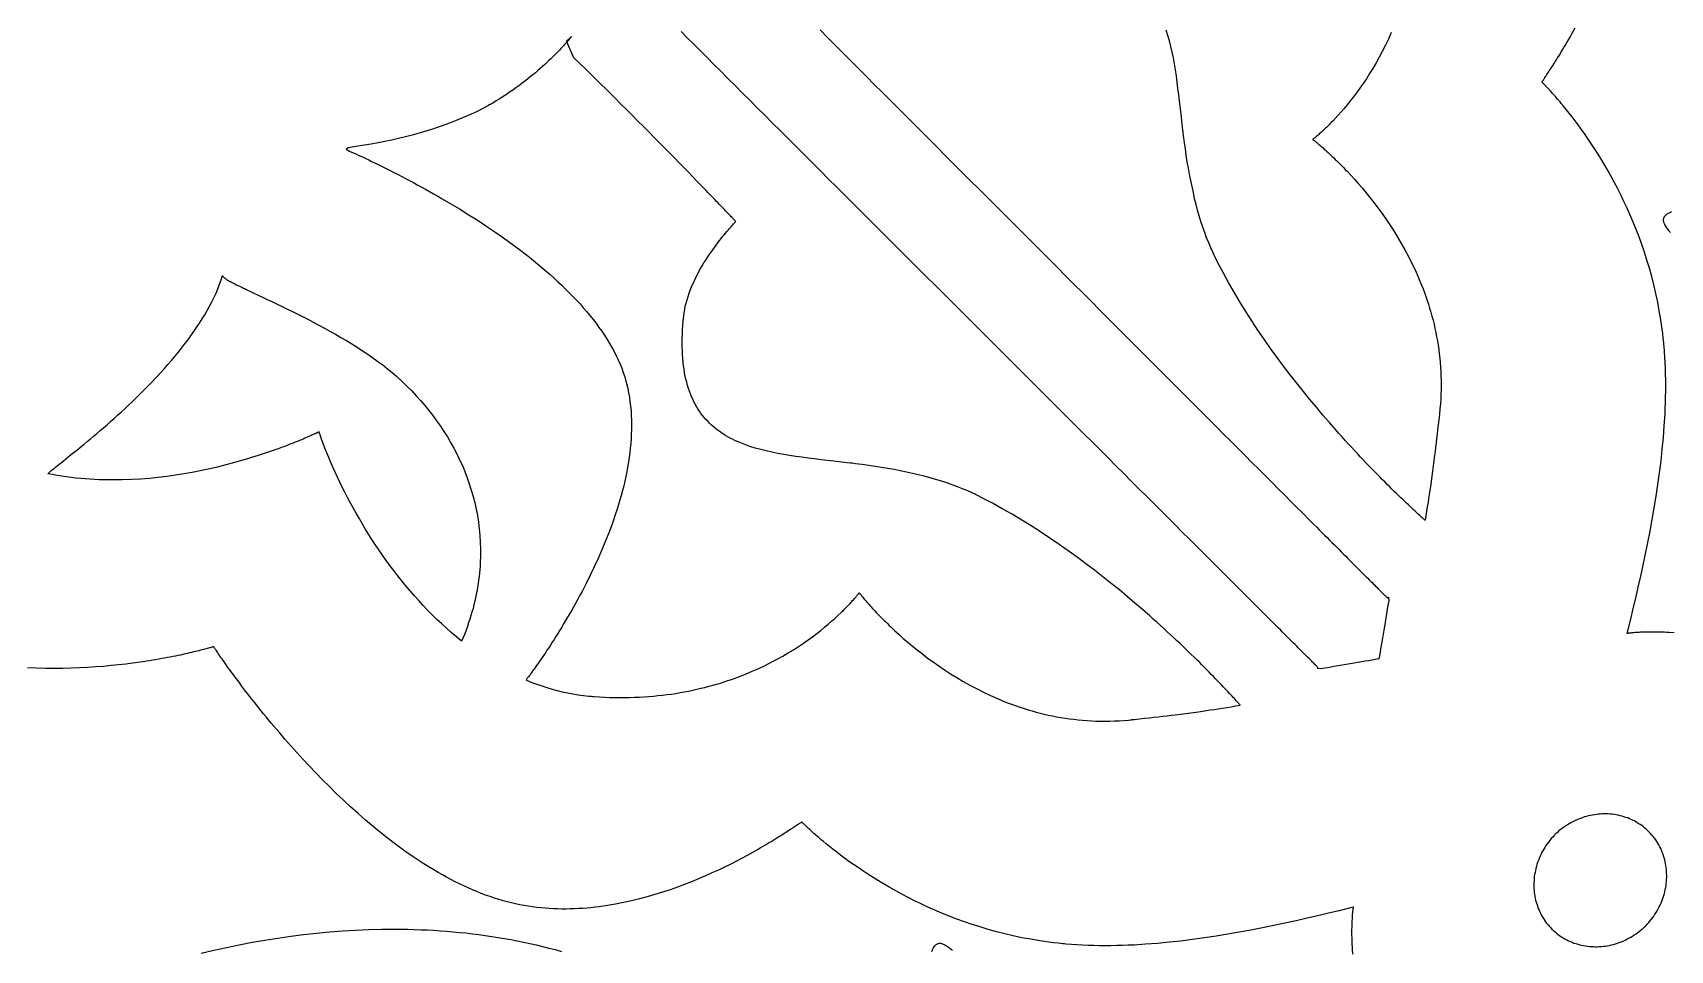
# Model space of a CAD drawing. Extents: x -555 to 555, y -555 to 555.
# Drawn here: x 199.1 to 362.2, y -362.2 to -270.8 of the extents above; entities that cross this region are included whole.
import ezdxf

# ---------------------------------------------------------------- set-up
doc = ezdxf.new("R2010")
doc.units = 0
doc.layers.add('PLAN_1', color=18, linetype='CONTINUOUS')

msp = doc.modelspace()

# ---------------------------------------------------------------- linework, layer by layer
at = {"layer": 'PLAN_1'}
for points in [[(277.53, -270.53), (278.28, -271.28), (279.03, -272.04), (279.8, -272.8), (280.57, -273.58), (281.36, -274.36), (282.15, -275.15), (282.94, -275.95), (283.75, -276.76), (284.56, -277.57), (285.38, -278.39), (286.2, -279.22), (287.03, -280.05), (287.87, -280.88), (288.71, -281.72), (290.4, -283.42), (292.1, -285.12), (293.82, -286.84), (297.26, -290.29), (300.71, -293.74), (302.42, -295.46), (304.13, -297.16), (305.82, -298.86), (306.66, -299.7), (307.49, -300.53), (308.32, -301.36), (309.15, -302.19), (309.96, -303.01), (310.78, -303.82), (311.58, -304.63), (312.38, -305.43), (313.17, -306.22), (313.95, -307), (314.73, -307.78), (315.49, -308.54), (316.25, -309.3), (316.99, -310.05), (317.73, -310.79), (318.46, -311.51), (319.17, -312.23), (319.87, -312.93), (320.56, -313.62), (321.24, -314.3), (321.91, -314.97), (322.56, -315.63), (323.2, -316.27), (323.83, -316.89), (324.44, -317.51), (325.04, -318.11), (325.62, -318.69), (326.19, -319.26), (326.74, -319.81), (327.01, -320.08), (327.27, -320.34), (327.53, -320.6), (327.79, -320.86), (328.04, -321.11), (328.29, -321.36), (328.53, -321.6), (328.77, -321.84), (329.01, -322.08), (329.24, -322.31), (329.46, -322.53), (329.68, -322.75), (329.9, -322.97), (330.11, -323.18), (330.31, -323.39), (330.52, -323.59), (330.71, -323.78), (330.9, -323.98), (331.09, -324.16), (331.27, -324.34), (331.45, -324.52), (331.62, -324.69), (331.78, -324.86), (331.94, -325.02), (332.1, -325.17), (332.25, -325.32), (332.39, -325.47), (332.53, -325.6), (332.66, -325.74), (332.79, -325.86), (332.91, -325.99), (333.02, -326.1), (333.13, -326.21), (333.24, -326.32), (333.34, -326.41), (333.43, -326.51), (333.51, -326.59), (333.6, -326.67), (333.67, -326.75), (333.74, -326.81), (333.8, -326.88), (333.85, -326.93), (333.9, -326.98), (333.95, -327.02), (333.98, -327.06), (334.01, -327.09), (334.04, -327.11), (334.05, -327.13), (334.06, -327.14), (334.16, -327.05), (334.19, -327.4), (334.11, -327.85), (334.04, -328.29), (333.97, -328.72), (333.9, -329.14), (333.83, -329.55), (333.76, -329.96), (333.69, -330.35), (333.63, -330.74), (333.56, -331.12), (333.5, -331.49), (333.44, -331.85), (333.38, -332.2), (333.32, -332.54), (333.26, -332.88), (333.2, -333.2), (332.88, -333.26), (332.54, -333.32), (332.2, -333.38), (331.85, -333.44), (331.49, -333.5), (331.12, -333.56), (330.74, -333.63), (330.35, -333.69), (329.96, -333.76), (329.55, -333.83), (329.14, -333.9), (328.72, -333.97), (328.29, -334.04), (327.85, -334.11), (327.4, -334.19), (327.05, -334.16), (327.14, -334.06), (327.13, -334.05), (327.11, -334.04), (327.09, -334.01), (327.06, -333.98), (327.02, -333.95), (326.98, -333.9), (326.93, -333.85), (326.88, -333.8), (326.81, -333.74), (326.75, -333.67), (326.67, -333.6), (326.59, -333.51), (326.51, -333.43), (326.41, -333.34), (326.32, -333.24), (326.21, -333.13), (326.1, -333.02), (325.99, -332.91), (325.86, -332.79), (325.74, -332.66), (325.6, -332.53), (325.47, -332.39), (325.32, -332.25), (325.17, -332.1), (325.02, -331.94), (324.86, -331.78), (324.69, -331.62), (324.52, -331.45), (324.34, -331.27), (324.16, -331.09), (323.98, -330.9), (323.78, -330.71), (323.59, -330.52), (323.39, -330.31), (323.18, -330.11), (322.97, -329.9), (322.75, -329.68), (322.53, -329.46), (322.31, -329.24), (322.08, -329.01), (321.84, -328.77), (321.6, -328.53), (321.36, -328.29), (321.11, -328.04), (320.86, -327.79), (320.6, -327.53), (320.34, -327.27), (320.08, -327.01), (319.81, -326.74), (319.26, -326.19), (318.69, -325.62), (318.11, -325.04), (317.51, -324.44), (316.89, -323.83), (316.27, -323.2), (315.63, -322.56), (314.97, -321.91), (314.3, -321.24), (313.62, -320.56), (312.93, -319.87), (312.23, -319.17), (311.51, -318.46), (310.79, -317.73), (310.05, -316.99), (309.3, -316.25), (308.54, -315.49), (307.78, -314.73), (307, -313.95), (306.22, -313.17), (305.43, -312.38), (304.63, -311.58), (303.82, -310.78), (303.01, -309.96), (302.19, -309.15), (301.36, -308.32), (300.53, -307.49), (299.7, -306.66), (298.86, -305.82), (297.16, -304.13), (295.46, -302.42), (293.74, -300.71), (290.29, -297.26), (286.84, -293.82), (285.12, -292.1), (283.42, -290.4), (281.72, -288.71), (280.88, -287.87), (280.05, -287.03), (279.22, -286.2), (278.39, -285.38), (277.57, -284.56), (276.76, -283.75), (275.95, -282.94), (275.15, -282.15), (274.36, -281.36), (273.58, -280.57), (272.8, -279.8), (272.04, -279.03), (271.28, -278.28), (270.53, -277.53), (269.79, -276.8), (269.07, -276.07), (268.35, -275.36), (267.65, -274.65), (266.96, -273.96), (266.28, -273.28), (265.61, -272.61), (264.95, -271.96), (264.31, -271.32), (263.69, -270.69)], [(334.43, -270.78), (334.15, -271.43), (333.85, -272.05), (333.54, -272.66), (333.23, -273.25), (332.92, -273.81), (332.6, -274.36), (332.28, -274.88), (331.96, -275.39), (331.63, -275.87), (331.31, -276.34), (330.99, -276.78), (330.67, -277.2), (330.36, -277.6), (330.05, -277.99), (329.75, -278.35), (329.45, -278.69), (329.16, -279.01), (328.89, -279.31), (328.62, -279.6), (328.49, -279.73), (328.36, -279.86), (328.24, -279.98), (328.12, -280.1), (328.01, -280.21), (327.89, -280.32), (327.79, -280.42), (327.68, -280.52), (327.58, -280.61), (327.48, -280.7), (327.39, -280.78), (327.3, -280.86), (327.22, -280.93), (327.14, -281), (327.07, -281.07), (327, -281.12), (326.94, -281.18), (326.88, -281.22), (326.82, -281.27), (326.78, -281.31), (326.74, -281.34), (326.7, -281.37), (326.67, -281.39), (326.65, -281.41), (326.63, -281.42), (326.62, -281.43), (326.61, -281.43), (326.61, -281.44), (326.63, -281.44), (326.64, -281.46), (326.67, -281.48), (326.7, -281.51), (326.75, -281.54), (326.79, -281.58), (326.85, -281.62), (326.91, -281.67), (326.98, -281.73), (327.06, -281.79), (327.14, -281.86), (327.23, -281.93), (327.32, -282.01), (327.42, -282.1), (327.53, -282.19), (327.64, -282.29), (327.76, -282.39), (327.88, -282.5), (328, -282.62), (328.14, -282.74), (328.27, -282.86), (328.41, -282.99), (328.56, -283.13), (328.71, -283.27), (328.86, -283.42), (329.02, -283.57), (329.18, -283.73), (329.35, -283.9), (329.51, -284.07), (329.68, -284.24), (329.86, -284.42), (330.04, -284.61), (330.4, -284.99), (330.77, -285.4), (331.15, -285.82), (331.53, -286.27), (331.92, -286.74), (332.31, -287.22), (332.71, -287.73), (333.11, -288.25), (333.5, -288.8), (333.9, -289.36), (334.29, -289.94), (334.68, -290.54), (335.06, -291.16), (335.44, -291.79), (335.8, -292.44), (336.16, -293.11), (336.5, -293.8), (336.84, -294.5), (337.15, -295.22), (337.46, -295.95), (337.6, -296.32), (337.74, -296.7), (337.88, -297.08), (338.01, -297.47), (338.14, -297.86), (338.26, -298.25), (338.38, -298.65), (338.49, -299.05), (338.6, -299.45), (338.7, -299.86), (338.79, -300.27), (338.88, -300.68), (338.96, -301.1), (339.04, -301.52), (339.11, -301.95), (339.17, -302.38), (339.22, -302.81), (339.27, -303.25), (339.31, -303.68), (339.35, -304.13), (339.37, -304.57), (339.39, -305.02), (339.4, -305.47), (339.4, -305.93), (339.4, -306.39), (339.38, -306.85), (339.36, -307.32), (339.33, -307.79), (339.29, -308.26), (339.26, -308.49), (339.26, -308.52), (339.26, -308.54), (339.26, -308.54), (339.26, -308.56), (339.25, -308.59), (339.23, -308.86), (339.17, -309.37), (339.12, -309.86), (339.06, -310.34), (339.01, -310.8), (338.96, -311.25), (338.91, -311.68), (338.86, -312.1), (338.81, -312.52), (338.76, -312.92), (338.66, -313.71), (338.56, -314.48), (338.46, -315.25), (338.34, -316.02), (338.29, -316.41), (338.23, -316.81), (338.16, -317.22), (338.1, -317.63), (338.03, -318.05), (337.96, -318.49), (337.89, -318.93), (337.82, -319.39), (337.81, -319.39), (337.79, -319.37), (337.76, -319.35), (337.73, -319.31), (337.68, -319.27), (337.62, -319.21), (337.55, -319.15), (337.46, -319.08), (337.37, -319), (337.27, -318.91), (337.16, -318.81), (337.04, -318.7), (336.92, -318.58), (336.78, -318.45), (336.63, -318.32), (336.48, -318.18), (336.32, -318.02), (336.15, -317.86), (335.97, -317.69), (335.78, -317.52), (335.59, -317.33), (335.39, -317.14), (335.18, -316.94), (334.96, -316.73), (334.74, -316.51), (334.51, -316.29), (334.28, -316.06), (334.04, -315.82), (333.79, -315.57), (333.54, -315.32), (333.29, -315.06), (333.02, -314.79), (332.76, -314.52), (332.48, -314.24), (332.21, -313.95), (331.92, -313.66), (331.64, -313.36), (331.35, -313.05), (331.06, -312.74), (330.76, -312.42), (330.46, -312.09), (330.15, -311.76), (329.85, -311.42), (329.54, -311.08), (329.23, -310.73), (328.91, -310.37), (328.28, -309.65), (327.63, -308.9), (326.98, -308.13), (326.33, -307.35), (325.68, -306.54), (325.02, -305.72), (324.37, -304.88), (323.71, -304.02), (323.07, -303.15), (322.42, -302.26), (321.79, -301.35), (321.16, -300.44), (320.55, -299.51), (319.95, -298.57), (319.36, -297.62), (318.78, -296.66), (318.23, -295.69), (317.69, -294.71), (317.17, -293.72), (316.92, -293.22), (316.86, -293.1), (316.84, -293.07), (316.84, -293.06), (316.84, -293.05), (316.83, -293.04), (316.8, -292.98), (316.68, -292.74), (316.46, -292.24), (316.25, -291.74), (316.04, -291.23), (315.85, -290.7), (315.66, -290.17), (315.48, -289.62), (315.31, -289.06), (315.15, -288.5), (315, -287.92), (314.85, -287.34), (314.72, -286.74), (314.59, -286.14), (314.46, -285.53), (314.34, -284.91), (314.23, -284.29), (314.12, -283.66), (314.02, -283.02), (313.93, -282.38), (313.84, -281.73), (313.75, -281.07), (313.71, -280.74), (313.7, -280.66), (313.7, -280.64), (313.7, -280.63), (313.69, -280.6), (313.68, -280.52), (313.65, -280.2), (313.5, -278.9), (313.35, -277.61), (313.27, -276.98), (313.19, -276.35), (313.11, -275.73), (313.03, -275.11), (312.93, -274.5), (312.84, -273.91), (312.73, -273.32), (312.61, -272.74), (312.48, -272.17), (312.34, -271.62), (312.19, -271.08), (312.02, -270.55)], [(334.43, -270.78), (334.15, -271.43), (333.85, -272.05), (333.54, -272.66), (333.23, -273.25), (332.92, -273.81), (332.6, -274.36), (332.28, -274.88), (331.96, -275.39), (331.63, -275.87), (331.31, -276.34), (330.99, -276.78), (330.67, -277.2), (330.36, -277.6), (330.05, -277.99), (329.75, -278.35), (329.45, -278.69), (329.16, -279.01), (328.89, -279.31), (328.62, -279.6), (328.49, -279.73), (328.36, -279.86), (328.24, -279.98), (328.12, -280.1), (328.01, -280.21), (327.89, -280.32), (327.79, -280.42), (327.68, -280.52), (327.58, -280.61), (327.48, -280.7), (327.39, -280.78), (327.3, -280.86), (327.22, -280.93), (327.14, -281), (327.07, -281.07), (327, -281.12), (326.94, -281.18), (326.88, -281.22), (326.82, -281.27), (326.78, -281.31), (326.74, -281.34), (326.7, -281.37), (326.67, -281.39), (326.65, -281.41), (326.63, -281.42), (326.62, -281.43), (326.61, -281.43), (326.61, -281.44), (326.63, -281.44), (326.64, -281.46), (326.67, -281.48), (326.7, -281.51), (326.75, -281.54), (326.79, -281.58), (326.85, -281.62), (326.91, -281.67), (326.98, -281.73), (327.06, -281.79), (327.14, -281.86), (327.23, -281.93), (327.32, -282.01), (327.42, -282.1), (327.53, -282.19), (327.64, -282.29), (327.76, -282.39), (327.88, -282.5), (328, -282.62), (328.14, -282.74), (328.27, -282.86), (328.41, -282.99), (328.56, -283.13), (328.71, -283.27), (328.86, -283.42), (329.02, -283.57), (329.18, -283.73), (329.35, -283.9), (329.51, -284.07), (329.68, -284.24), (329.86, -284.42), (330.04, -284.61), (330.4, -284.99), (330.77, -285.4), (331.15, -285.82), (331.53, -286.27), (331.92, -286.74), (332.31, -287.22), (332.71, -287.73), (333.11, -288.25), (333.5, -288.8), (333.9, -289.36), (334.29, -289.94), (334.68, -290.54), (335.06, -291.16), (335.44, -291.79), (335.8, -292.44), (336.16, -293.11), (336.5, -293.8), (336.84, -294.5), (337.15, -295.22), (337.46, -295.95), (337.6, -296.32), (337.74, -296.7), (337.88, -297.08), (338.01, -297.47), (338.14, -297.86), (338.26, -298.25), (338.38, -298.65), (338.49, -299.05), (338.6, -299.45), (338.7, -299.86), (338.79, -300.27), (338.88, -300.68), (338.96, -301.1), (339.04, -301.52), (339.11, -301.95), (339.17, -302.38), (339.22, -302.81), (339.27, -303.25), (339.31, -303.68), (339.35, -304.13), (339.37, -304.57), (339.39, -305.02), (339.4, -305.47), (339.4, -305.93), (339.4, -306.39), (339.38, -306.85), (339.36, -307.32), (339.33, -307.79), (339.29, -308.26), (339.26, -308.49), (339.26, -308.52), (339.26, -308.54), (339.26, -308.54), (339.26, -308.56), (339.25, -308.59), (339.23, -308.86), (339.17, -309.37), (339.12, -309.86), (339.06, -310.34), (339.01, -310.8), (338.96, -311.25), (338.91, -311.68), (338.86, -312.1), (338.81, -312.52), (338.76, -312.92), (338.66, -313.71), (338.56, -314.48), (338.46, -315.25), (338.34, -316.02), (338.29, -316.41), (338.23, -316.81), (338.16, -317.22), (338.1, -317.63), (338.03, -318.05), (337.96, -318.49), (337.89, -318.93), (337.82, -319.39), (337.81, -319.39), (337.79, -319.37), (337.76, -319.35), (337.73, -319.31), (337.68, -319.27), (337.62, -319.21), (337.55, -319.15), (337.46, -319.08), (337.37, -319), (337.27, -318.91), (337.16, -318.81), (337.04, -318.7), (336.92, -318.58), (336.78, -318.45), (336.63, -318.32), (336.48, -318.18), (336.32, -318.02), (336.15, -317.86), (335.97, -317.69), (335.78, -317.52), (335.59, -317.33), (335.39, -317.14), (335.18, -316.94), (334.96, -316.73), (334.74, -316.51), (334.51, -316.29), (334.28, -316.06), (334.04, -315.82), (333.79, -315.57), (333.54, -315.32), (333.29, -315.06), (333.02, -314.79), (332.76, -314.52), (332.48, -314.24), (332.21, -313.95), (331.92, -313.66), (331.64, -313.36), (331.35, -313.05), (331.06, -312.74), (330.76, -312.42), (330.46, -312.09), (330.15, -311.76), (329.85, -311.42), (329.54, -311.08), (329.23, -310.73), (328.91, -310.37), (328.28, -309.65), (327.63, -308.9), (326.98, -308.13), (326.33, -307.35), (325.68, -306.54), (325.02, -305.72), (324.37, -304.88), (323.71, -304.02), (323.07, -303.15), (322.42, -302.26), (321.79, -301.35), (321.16, -300.44), (320.55, -299.51), (319.95, -298.57), (319.36, -297.62), (318.78, -296.66), (318.23, -295.69), (317.69, -294.71), (317.17, -293.72), (316.92, -293.22), (316.86, -293.1), (316.84, -293.07), (316.84, -293.06), (316.84, -293.05), (316.83, -293.04), (316.8, -292.98), (316.68, -292.74), (316.46, -292.24), (316.25, -291.74), (316.04, -291.23), (315.85, -290.7), (315.66, -290.17), (315.48, -289.62), (315.31, -289.06), (315.15, -288.5), (315, -287.92), (314.85, -287.34), (314.72, -286.74), (314.59, -286.14), (314.46, -285.53), (314.34, -284.91), (314.23, -284.29), (314.12, -283.66), (314.02, -283.02), (313.93, -282.38), (313.84, -281.73), (313.75, -281.07), (313.71, -280.74), (313.7, -280.66), (313.7, -280.64), (313.7, -280.63), (313.69, -280.6), (313.68, -280.52), (313.65, -280.2), (313.5, -278.9), (313.35, -277.61), (313.27, -276.98), (313.19, -276.35), (313.11, -275.73), (313.03, -275.11), (312.93, -274.5), (312.84, -273.91), (312.73, -273.32), (312.61, -272.74), (312.48, -272.17), (312.34, -271.62), (312.19, -271.08), (312.02, -270.55)], [(362.63, -330.61), (362.13, -330.57), (361.89, -330.56), (361.65, -330.55), (361.42, -330.54), (361.19, -330.53), (360.97, -330.53), (360.76, -330.52), (360.55, -330.52), (360.35, -330.52), (360.15, -330.52), (359.96, -330.53), (359.78, -330.53), (359.61, -330.54), (359.44, -330.54), (359.28, -330.55), (359.13, -330.56), (358.99, -330.57), (358.86, -330.58), (358.73, -330.58), (358.61, -330.59), (358.5, -330.6), (358.4, -330.61), (358.31, -330.62), (358.23, -330.63), (358.16, -330.64), (358.1, -330.64), (358.05, -330.65), (358.01, -330.66), (357.98, -330.66), (357.95, -330.66), (357.94, -330.66), (357.94, -330.66), (357.94, -330.66), (357.94, -330.66), (357.95, -330.65), (357.95, -330.64), (357.98, -330.51), (358.04, -330.26), (358.29, -329.24), (358.54, -328.19), (358.79, -327.13), (359.04, -326.05), (359.29, -324.96), (359.53, -323.85), (359.77, -322.73), (360, -321.6), (360.22, -320.46), (360.43, -319.3), (360.63, -318.15), (360.82, -316.98), (361, -315.82), (361.16, -314.65), (361.31, -313.48), (361.44, -312.31), (361.55, -311.14), (361.64, -309.97), (361.71, -308.81), (361.73, -308.24), (361.75, -307.66), (361.77, -307.09), (361.78, -306.51), (361.78, -305.94), (361.78, -305.38), (361.77, -304.81), (361.75, -304.25), (361.73, -303.69), (361.7, -303.13), (361.66, -302.58), (361.61, -302.03), (361.6, -301.9), (361.59, -301.83), (361.59, -301.81), (361.59, -301.78), (361.58, -301.72), (361.54, -301.25), (361.48, -300.79), (361.42, -300.33), (361.36, -299.88), (361.29, -299.42), (361.14, -298.53), (360.98, -297.65), (360.79, -296.78), (360.59, -295.93), (360.38, -295.1), (360.15, -294.28), (359.91, -293.47), (359.66, -292.68), (359.4, -291.91), (359.12, -291.15), (358.84, -290.41), (358.54, -289.68), (358.24, -288.97), (357.93, -288.28), (357.62, -287.61), (357.3, -286.95), (356.98, -286.3), (356.65, -285.68), (356.32, -285.07), (355.99, -284.48), (355.65, -283.91), (355.32, -283.35), (354.99, -282.82), (354.66, -282.3), (354.33, -281.8), (354, -281.32), (353.68, -280.85), (353.37, -280.41), (353.06, -279.98), (352.75, -279.58), (352.46, -279.19), (352.17, -278.82), (351.9, -278.48), (351.63, -278.15), (351.37, -277.84), (351.25, -277.69), (351.13, -277.55), (351.01, -277.42), (350.9, -277.29), (350.79, -277.16), (350.68, -277.04), (350.58, -276.92), (350.48, -276.81), (350.39, -276.71), (350.3, -276.61), (350.21, -276.51), (350.13, -276.42), (350.05, -276.34), (349.97, -276.26), (349.9, -276.19), (349.84, -276.12), (349.78, -276.06), (349.72, -276), (349.67, -275.95), (349.63, -275.9), (349.59, -275.86), (349.55, -275.82), (349.52, -275.8), (349.5, -275.77), (349.48, -275.75), (349.47, -275.74), (349.46, -275.73), (349.46, -275.72), (349.47, -275.71), (349.48, -275.68), (349.5, -275.65), (349.52, -275.61), (349.56, -275.56), (349.59, -275.5), (349.64, -275.43), (349.69, -275.36), (349.74, -275.28), (349.8, -275.18), (349.87, -275.09), (349.94, -274.98), (350.01, -274.86), (350.1, -274.74), (350.18, -274.61), (350.27, -274.48), (350.36, -274.33), (350.46, -274.18), (350.56, -274.02), (350.67, -273.86), (350.78, -273.68), (350.89, -273.51), (351.01, -273.32), (351.13, -273.13), (351.25, -272.93), (351.38, -272.72), (351.5, -272.51), (351.63, -272.29), (351.77, -272.07), (351.9, -271.84), (352.04, -271.6), (352.18, -271.36), (352.32, -271.11), (352.46, -270.86), (352.75, -270.33)], [(362.36, -288.66), (362.18, -288.74), (362.03, -288.81), (361.89, -288.89), (361.78, -288.98), (361.68, -289.07), (361.64, -289.12), (361.61, -289.18), (361.59, -289.23), (361.56, -289.29), (361.55, -289.34), (361.54, -289.4), (361.54, -289.47), (361.54, -289.53), (361.55, -289.6), (361.56, -289.67), (361.59, -289.74), (361.61, -289.81), (361.65, -289.89), (361.69, -289.97), (361.74, -290.06), (361.79, -290.14), (361.85, -290.23), (361.92, -290.32), (361.99, -290.42), (362.07, -290.51), (362.16, -290.62), (362.26, -290.72)], [(330.61, -362.63), (330.57, -362.13), (330.56, -361.89), (330.55, -361.65), (330.54, -361.42), (330.53, -361.19), (330.53, -360.97), (330.52, -360.76), (330.52, -360.55), (330.52, -360.35), (330.52, -360.15), (330.53, -359.96), (330.53, -359.78), (330.54, -359.61), (330.54, -359.44), (330.55, -359.28), (330.56, -359.13), (330.57, -358.99), (330.58, -358.86), (330.58, -358.73), (330.59, -358.61), (330.6, -358.5), (330.61, -358.4), (330.62, -358.31), (330.63, -358.23), (330.64, -358.16), (330.64, -358.1), (330.65, -358.05), (330.66, -358.01), (330.66, -357.98), (330.66, -357.95), (330.66, -357.94), (330.66, -357.94), (330.66, -357.94), (330.66, -357.94), (330.65, -357.95), (330.64, -357.95), (330.51, -357.98), (330.26, -358.04), (329.24, -358.29), (328.19, -358.54), (327.13, -358.79), (326.05, -359.04), (324.96, -359.29), (323.85, -359.53), (322.73, -359.77), (321.6, -360), (320.46, -360.22), (319.3, -360.43), (318.15, -360.63), (316.98, -360.82), (315.82, -361), (314.65, -361.16), (313.48, -361.31), (312.31, -361.44), (311.14, -361.55), (309.97, -361.64), (308.81, -361.71), (308.24, -361.73), (307.66, -361.75), (307.09, -361.77), (306.51, -361.78), (305.94, -361.78), (305.38, -361.78), (304.81, -361.77), (304.25, -361.75), (303.69, -361.73), (303.13, -361.7), (302.58, -361.66), (302.03, -361.61), (301.9, -361.6), (301.83, -361.59), (301.81, -361.59), (301.78, -361.59), (301.72, -361.58), (301.25, -361.54), (300.79, -361.48), (300.33, -361.42), (299.88, -361.36), (299.42, -361.29), (298.53, -361.14), (297.65, -360.98), (296.78, -360.79), (295.93, -360.59), (295.1, -360.38), (294.28, -360.15), (293.47, -359.91), (292.68, -359.66), (291.91, -359.4), (291.15, -359.12), (290.41, -358.84), (289.68, -358.54), (288.97, -358.24), (288.28, -357.93), (287.61, -357.62), (286.95, -357.3), (286.3, -356.98), (285.68, -356.65), (285.07, -356.32), (284.48, -355.99), (283.91, -355.65), (283.35, -355.32), (282.82, -354.99), (282.3, -354.66), (281.8, -354.33), (281.32, -354), (280.85, -353.68), (280.41, -353.37), (279.98, -353.06), (279.58, -352.75), (279.19, -352.46), (278.82, -352.17), (278.48, -351.9), (278.15, -351.63), (277.84, -351.37), (277.69, -351.25), (277.55, -351.13), (277.42, -351.01), (277.29, -350.9), (277.16, -350.79), (277.04, -350.68), (276.92, -350.58), (276.81, -350.48), (276.71, -350.39), (276.61, -350.3), (276.51, -350.21), (276.42, -350.13), (276.34, -350.05), (276.26, -349.97), (276.19, -349.9), (276.12, -349.84), (276.06, -349.78), (276, -349.72), (275.95, -349.67), (275.9, -349.63), (275.86, -349.59), (275.82, -349.55), (275.8, -349.52), (275.77, -349.5), (275.75, -349.48), (275.74, -349.47), (275.73, -349.46), (275.72, -349.46), (275.71, -349.47), (275.68, -349.48), (275.65, -349.5), (275.61, -349.52), (275.56, -349.56), (275.5, -349.59), (275.43, -349.64), (275.36, -349.69), (275.28, -349.74), (275.18, -349.8), (275.09, -349.87), (274.98, -349.94), (274.86, -350.01), (274.74, -350.1), (274.61, -350.18), (274.48, -350.27), (274.33, -350.36), (274.18, -350.46), (274.02, -350.56), (273.86, -350.67), (273.68, -350.78), (273.51, -350.89), (273.32, -351.01), (273.13, -351.13), (272.93, -351.25), (272.72, -351.38), (272.51, -351.5), (272.29, -351.63), (272.07, -351.77), (271.84, -351.9), (271.6, -352.04), (271.36, -352.18), (271.11, -352.32), (270.86, -352.46), (270.33, -352.75), (269.79, -353.04), (269.22, -353.34), (268.64, -353.64), (268.03, -353.94), (267.41, -354.24), (266.76, -354.53), (266.11, -354.83), (265.43, -355.12), (264.74, -355.4), (264.04, -355.68), (263.32, -355.95), (262.59, -356.2), (261.84, -356.45), (261.09, -356.69), (260.32, -356.91), (259.54, -357.12), (258.76, -357.31), (257.96, -357.48), (257.16, -357.64), (256.35, -357.78), (255.54, -357.89), (255.13, -357.94), (254.71, -357.99), (254.3, -358.02), (253.89, -358.06), (253.48, -358.08), (253.06, -358.1), (252.64, -358.11), (252.23, -358.12), (251.81, -358.12), (251.39, -358.11), (250.97, -358.1), (250.56, -358.07), (250.14, -358.05), (249.72, -358.01), (249.3, -357.96), (248.88, -357.91), (248.46, -357.85), (248.05, -357.78), (247.63, -357.7), (247.21, -357.62), (246.79, -357.52), (246.38, -357.42), (245.96, -357.3), (245.75, -357.24), (245.54, -357.18), (245.1, -357.04), (244.66, -356.89), (244.22, -356.73), (243.78, -356.57), (243.35, -356.39), (242.91, -356.21), (242.48, -356.02), (242.04, -355.82), (241.61, -355.61), (241.18, -355.4), (240.76, -355.18), (240.33, -354.95), (239.91, -354.72), (239.48, -354.48), (239.06, -354.23), (238.65, -353.98), (238.23, -353.72), (237.81, -353.45), (236.99, -352.91), (236.18, -352.34), (235.37, -351.75), (234.58, -351.15), (233.79, -350.53), (233.02, -349.9), (232.26, -349.26), (231.51, -348.61), (230.77, -347.94), (230.05, -347.27), (229.34, -346.6), (228.65, -345.92), (227.97, -345.24), (227.3, -344.55), (226.65, -343.87), (226.02, -343.2), (225.41, -342.52), (224.81, -341.85), (224.23, -341.19), (223.67, -340.54), (223.13, -339.91), (222.86, -339.59), (222.6, -339.28), (222.35, -338.97), (222.1, -338.67), (221.86, -338.37), (221.62, -338.07), (221.39, -337.78), (221.16, -337.49), (220.94, -337.21), (220.72, -336.93), (220.51, -336.66), (220.31, -336.4), (220.11, -336.14), (219.91, -335.88), (219.73, -335.63), (219.55, -335.39), (219.37, -335.15), (219.2, -334.93), (219.04, -334.7), (218.88, -334.49), (218.73, -334.28), (218.58, -334.08), (218.45, -333.89), (218.31, -333.7), (218.19, -333.53), (218.07, -333.36), (217.96, -333.2), (217.85, -333.05), (217.75, -332.91), (217.66, -332.78), (217.58, -332.65), (217.5, -332.54), (217.43, -332.44), (217.37, -332.34), (217.31, -332.26), (217.26, -332.19), (217.22, -332.12), (217.19, -332.07), (217.16, -332.03), (217.14, -332), (217.13, -331.99), (217.13, -331.98), (217.12, -331.98), (217.1, -331.99), (217.08, -331.99), (217.04, -332.01), (216.99, -332.02), (216.93, -332.04), (216.87, -332.06), (216.79, -332.08), (216.7, -332.1), (216.6, -332.13), (216.49, -332.16), (216.38, -332.19), (216.25, -332.23), (216.12, -332.26), (215.97, -332.3), (215.82, -332.34), (215.65, -332.38), (215.48, -332.42), (215.3, -332.47), (215.12, -332.51), (214.92, -332.56), (214.71, -332.61), (214.5, -332.66), (214.28, -332.71), (214.05, -332.76), (213.81, -332.81), (213.57, -332.86), (213.32, -332.91), (213.06, -332.96), (212.79, -333.01), (212.52, -333.07), (212.24, -333.12), (211.95, -333.17), (211.66, -333.22), (211.36, -333.28), (211.05, -333.33), (210.74, -333.38), (210.42, -333.43), (210.09, -333.48), (209.76, -333.53), (209.08, -333.62), (208.38, -333.71), (207.66, -333.8), (206.91, -333.87), (206.15, -333.94), (205.37, -334), (204.57, -334.06), (203.76, -334.1), (202.93, -334.13), (202.09, -334.15), (201.23, -334.16), (200.36, -334.15), (199.48, -334.13), (198.59, -334.09)], [(215.88, -362.51), (217.14, -362.22), (218.4, -361.94), (219.67, -361.68), (220.95, -361.44), (222.23, -361.21), (223.51, -361.01), (224.8, -360.83), (226.09, -360.66), (227.38, -360.52), (228.67, -360.4), (229.97, -360.3), (231.26, -360.22), (232.56, -360.17), (233.86, -360.13), (234.51, -360.13), (235.16, -360.13), (235.81, -360.13), (236.45, -360.14), (237.1, -360.16), (237.75, -360.18), (238.4, -360.21), (239.04, -360.24), (239.69, -360.28), (240.33, -360.33), (240.98, -360.39), (241.62, -360.45), (242.26, -360.51), (242.9, -360.59), (243.54, -360.67), (244.18, -360.76), (244.82, -360.85), (245.46, -360.95), (246.1, -361.06), (246.73, -361.17), (247.36, -361.29), (248, -361.42), (248.63, -361.56), (249.26, -361.7), (249.88, -361.85), (250.51, -362.01), (251.13, -362.17), (251.76, -362.34)], [(288.66, -362.36), (288.74, -362.18), (288.81, -362.03), (288.89, -361.89), (288.98, -361.78), (289.07, -361.68), (289.12, -361.64), (289.18, -361.61), (289.23, -361.59), (289.29, -361.56), (289.34, -361.55), (289.4, -361.54), (289.47, -361.54), (289.53, -361.54), (289.6, -361.55), (289.67, -361.56), (289.74, -361.59), (289.81, -361.61), (289.89, -361.65), (289.97, -361.69), (290.06, -361.74), (290.14, -361.79), (290.23, -361.85), (290.32, -361.92), (290.42, -361.99), (290.51, -362.07), (290.62, -362.16), (290.72, -362.26)]]:
    msp.add_lwpolyline(points, dxfattribs=at)
for points in [[(230.51, -282.29), (230.33, -282.44), (230.49, -282.52), (230.67, -282.6), (230.87, -282.69), (231.07, -282.78), (231.29, -282.88), (231.52, -282.99), (231.77, -283.1), (232.02, -283.22), (232.29, -283.35), (232.57, -283.48), (232.86, -283.62), (233.16, -283.76), (233.46, -283.91), (233.78, -284.07), (234.11, -284.23), (234.45, -284.4), (234.79, -284.58), (235.15, -284.76), (235.51, -284.94), (235.87, -285.13), (236.25, -285.33), (236.63, -285.53), (237.02, -285.74), (237.41, -285.95), (237.81, -286.17), (238.22, -286.39), (238.63, -286.62), (239.04, -286.85), (239.46, -287.09), (239.89, -287.34), (240.74, -287.84), (241.61, -288.36), (242.48, -288.9), (243.36, -289.46), (244.24, -290.04), (245.12, -290.64), (246, -291.25), (246.87, -291.88), (247.73, -292.52), (248.58, -293.18), (249.42, -293.86), (249.83, -294.2), (250.24, -294.55), (250.64, -294.9), (251.03, -295.26), (251.42, -295.61), (251.81, -295.97), (252.18, -296.34), (252.55, -296.71), (252.91, -297.08), (253.27, -297.45), (253.62, -297.83), (253.95, -298.21), (254.28, -298.59), (254.6, -298.98), (254.92, -299.37), (255.22, -299.76), (255.51, -300.16), (255.79, -300.55), (256.06, -300.95), (256.31, -301.36), (256.56, -301.76), (256.8, -302.17), (257.02, -302.58), (257.23, -302.99), (257.42, -303.41), (257.61, -303.82), (257.78, -304.24), (257.93, -304.66), (258.07, -305.09), (258.2, -305.51), (258.31, -305.94), (258.33, -306.05), (258.34, -306.08), (258.34, -306.08), (258.34, -306.09), (258.35, -306.12), (258.37, -306.23), (258.46, -306.68), (258.54, -307.13), (258.6, -307.58), (258.66, -308.03), (258.7, -308.49), (258.73, -308.95), (258.74, -309.41), (258.75, -309.87), (258.75, -310.33), (258.73, -310.8), (258.71, -311.27), (258.67, -311.73), (258.63, -312.2), (258.58, -312.67), (258.51, -313.14), (258.44, -313.61), (258.36, -314.08), (258.28, -314.55), (258.18, -315.02), (258.08, -315.49), (257.97, -315.96), (257.85, -316.43), (257.72, -316.9), (257.59, -317.36), (257.46, -317.82), (257.31, -318.29), (257.16, -318.75), (256.85, -319.66), (256.52, -320.56), (256.16, -321.45), (255.8, -322.33), (255.42, -323.2), (255.03, -324.04), (254.63, -324.87), (254.23, -325.68), (253.82, -326.47), (253.61, -326.86), (253.41, -327.23), (253.2, -327.61), (253, -327.98), (252.8, -328.34), (252.59, -328.69), (252.39, -329.04), (252.19, -329.38), (251.99, -329.71), (251.8, -330.03), (251.6, -330.35), (251.41, -330.66), (251.22, -330.96), (251.04, -331.26), (250.86, -331.54), (250.68, -331.82), (250.5, -332.08), (250.33, -332.34), (250.17, -332.59), (250.01, -332.83), (249.85, -333.06), (249.7, -333.28), (249.56, -333.48), (249.42, -333.68), (249.29, -333.87), (249.16, -334.05), (249.04, -334.22), (248.93, -334.37), (248.83, -334.52), (248.73, -334.65), (248.64, -334.77), (248.56, -334.88), (248.49, -334.98), (248.43, -335.06), (248.37, -335.13), (248.33, -335.19), (248.29, -335.24), (248.26, -335.27), (248.25, -335.29), (248.29, -335.32), (248.83, -335.54), (249.32, -335.72), (249.82, -335.89), (250.32, -336.06), (250.83, -336.21), (251.34, -336.34), (251.85, -336.47), (252.37, -336.58), (252.9, -336.68), (253.43, -336.77), (253.96, -336.84), (254.5, -336.9), (254.77, -336.92), (254.91, -336.94), (254.92, -336.94), (254.93, -336.94), (254.93, -336.94), (254.93, -336.94), (254.94, -336.94), (254.97, -336.94), (255.04, -336.94), (255.56, -336.98), (256.07, -337.01), (256.58, -337.03), (257.08, -337.04), (257.58, -337.04), (258.08, -337.04), (258.56, -337.04), (259.05, -337.02), (259.52, -337), (260, -336.98), (260.46, -336.94), (260.93, -336.91), (261.38, -336.86), (261.83, -336.81), (262.28, -336.76), (262.72, -336.7), (263.16, -336.63), (263.59, -336.56), (264.01, -336.48), (264.43, -336.4), (264.85, -336.32), (265.26, -336.23), (265.66, -336.13), (266.06, -336.04), (266.45, -335.93), (266.84, -335.83), (267.23, -335.72), (267.61, -335.6), (267.98, -335.49), (268.35, -335.36), (268.71, -335.24), (269.07, -335.11), (269.42, -334.98), (269.77, -334.85), (270.11, -334.71), (270.78, -334.43), (271.43, -334.15), (272.05, -333.85), (272.66, -333.54), (273.25, -333.23), (273.81, -332.92), (274.36, -332.6), (274.88, -332.28), (275.39, -331.96), (275.87, -331.63), (276.34, -331.31), (276.78, -330.99), (277.2, -330.67), (277.6, -330.36), (277.99, -330.05), (278.35, -329.75), (278.69, -329.45), (279.01, -329.16), (279.31, -328.89), (279.6, -328.62), (279.73, -328.49), (279.86, -328.36), (279.98, -328.24), (280.1, -328.12), (280.21, -328.01), (280.32, -327.89), (280.42, -327.79), (280.52, -327.68), (280.61, -327.58), (280.7, -327.48), (280.78, -327.39), (280.86, -327.3), (280.93, -327.22), (281, -327.14), (281.07, -327.07), (281.12, -327), (281.18, -326.94), (281.22, -326.88), (281.27, -326.82), (281.31, -326.78), (281.34, -326.74), (281.37, -326.7), (281.39, -326.67), (281.41, -326.65), (281.42, -326.63), (281.43, -326.62), (281.43, -326.61), (281.44, -326.61), (281.44, -326.63), (281.46, -326.64), (281.48, -326.67), (281.51, -326.7), (281.54, -326.75), (281.58, -326.79), (281.62, -326.85), (281.67, -326.91), (281.73, -326.98), (281.79, -327.06), (281.86, -327.14), (281.93, -327.23), (282.01, -327.32), (282.1, -327.42), (282.19, -327.53), (282.29, -327.64), (282.39, -327.76), (282.5, -327.88), (282.62, -328), (282.74, -328.14), (282.86, -328.27), (282.99, -328.41), (283.13, -328.56), (283.27, -328.71), (283.42, -328.86), (283.57, -329.02), (283.73, -329.18), (283.9, -329.35), (284.07, -329.51), (284.24, -329.68), (284.42, -329.86), (284.61, -330.04), (284.99, -330.4), (285.4, -330.77), (285.82, -331.15), (286.27, -331.53), (286.74, -331.92), (287.22, -332.31), (287.73, -332.71), (288.25, -333.11), (288.8, -333.5), (289.36, -333.9), (289.94, -334.29), (290.54, -334.68), (291.16, -335.06), (291.79, -335.44), (292.44, -335.8), (293.11, -336.16), (293.8, -336.5), (294.5, -336.84), (295.22, -337.15), (295.95, -337.46), (296.32, -337.6), (296.7, -337.74), (297.08, -337.88), (297.47, -338.01), (297.86, -338.14), (298.25, -338.26), (298.65, -338.38), (299.05, -338.49), (299.45, -338.6), (299.86, -338.7), (300.27, -338.79), (300.68, -338.88), (301.1, -338.96), (301.52, -339.04), (301.95, -339.11), (302.38, -339.17), (302.81, -339.22), (303.25, -339.27), (303.68, -339.31), (304.13, -339.35), (304.57, -339.37), (305.02, -339.39), (305.47, -339.4), (305.93, -339.4), (306.39, -339.4), (306.85, -339.38), (307.32, -339.36), (307.79, -339.33), (308.26, -339.29), (308.49, -339.26), (308.52, -339.26), (308.54, -339.26), (308.54, -339.26), (308.56, -339.26), (308.59, -339.25), (308.86, -339.23), (309.37, -339.17), (309.86, -339.12), (310.34, -339.06), (310.8, -339.01), (311.25, -338.96), (311.68, -338.91), (312.1, -338.86), (312.52, -338.81), (312.92, -338.76), (313.71, -338.66), (314.48, -338.56), (315.25, -338.46), (316.02, -338.34), (316.41, -338.29), (316.81, -338.23), (317.22, -338.16), (317.63, -338.1), (318.05, -338.03), (318.49, -337.96), (318.93, -337.89), (319.39, -337.82), (319.39, -337.81), (319.37, -337.79), (319.35, -337.76), (319.31, -337.73), (319.27, -337.68), (319.21, -337.62), (319.15, -337.55), (319.08, -337.46), (319, -337.37), (318.91, -337.27), (318.81, -337.16), (318.7, -337.04), (318.58, -336.92), (318.45, -336.78), (318.32, -336.63), (318.18, -336.48), (318.02, -336.32), (317.86, -336.15), (317.69, -335.97), (317.52, -335.78), (317.33, -335.59), (317.14, -335.39), (316.94, -335.18), (316.73, -334.96), (316.51, -334.74), (316.29, -334.51), (316.06, -334.28), (315.82, -334.04), (315.57, -333.79), (315.32, -333.54), (315.06, -333.29), (314.79, -333.02), (314.52, -332.76), (314.24, -332.48), (313.95, -332.21), (313.66, -331.92), (313.36, -331.64), (313.05, -331.35), (312.74, -331.06), (312.42, -330.76), (312.09, -330.46), (311.76, -330.15), (311.42, -329.85), (311.08, -329.54), (310.73, -329.23), (310.37, -328.91), (309.65, -328.28), (308.9, -327.63), (308.13, -326.98), (307.35, -326.33), (306.54, -325.68), (305.72, -325.02), (304.88, -324.37), (304.02, -323.71), (303.15, -323.07), (302.26, -322.42), (301.35, -321.79), (300.44, -321.16), (299.51, -320.55), (298.57, -319.95), (297.62, -319.36), (296.66, -318.78), (295.69, -318.23), (294.71, -317.69), (293.72, -317.17), (293.22, -316.92), (293.1, -316.86), (293.07, -316.84), (293.06, -316.84), (293.05, -316.84), (293.04, -316.83), (292.98, -316.8), (292.74, -316.68), (292.24, -316.46), (291.74, -316.25), (291.23, -316.04), (290.7, -315.85), (290.17, -315.66), (289.62, -315.48), (289.06, -315.31), (288.5, -315.15), (287.92, -315), (287.34, -314.85), (286.74, -314.72), (286.14, -314.59), (285.53, -314.46), (284.91, -314.34), (284.29, -314.23), (283.66, -314.12), (283.02, -314.02), (282.38, -313.93), (281.73, -313.84), (281.07, -313.75), (280.74, -313.71), (280.66, -313.7), (280.64, -313.7), (280.63, -313.7), (280.6, -313.69), (280.52, -313.68), (280.2, -313.65), (278.9, -313.5), (277.61, -313.35), (276.98, -313.27), (276.35, -313.19), (275.73, -313.11), (275.11, -313.03), (274.5, -312.93), (273.91, -312.84), (273.32, -312.73), (272.74, -312.61), (272.17, -312.48), (271.62, -312.34), (271.08, -312.19), (270.55, -312.02), (270.03, -311.84), (269.53, -311.64), (269.29, -311.54), (269.05, -311.43), (268.81, -311.31), (268.58, -311.19), (268.35, -311.07), (268.13, -310.94), (267.91, -310.81), (267.7, -310.67), (267.49, -310.52), (267.28, -310.37), (267.08, -310.21), (266.89, -310.05), (266.7, -309.88), (266.52, -309.71), (266.34, -309.52), (266.16, -309.34), (265.99, -309.14), (265.83, -308.94), (265.67, -308.73), (265.52, -308.52), (265.37, -308.29), (265.23, -308.06), (265.1, -307.83), (264.97, -307.58), (264.85, -307.33), (264.73, -307.07), (264.62, -306.8), (264.52, -306.52), (264.42, -306.24), (264.33, -305.94), (264.25, -305.64), (264.17, -305.33), (264.1, -305.01), (264.04, -304.68), (263.99, -304.34), (263.94, -303.99), (263.9, -303.64), (263.86, -303.27), (263.84, -302.89), (263.82, -302.51), (263.81, -302.11), (263.8, -301.7), (263.81, -301.29), (263.82, -300.86), (263.84, -300.42), (263.87, -299.97), (263.91, -299.51), (263.95, -299.04), (263.99, -298.71), (264.05, -298.39), (264.11, -298.06), (264.19, -297.74), (264.28, -297.42), (264.38, -297.09), (264.49, -296.77), (264.61, -296.45), (264.74, -296.14), (264.87, -295.82), (265.01, -295.51), (265.16, -295.21), (265.32, -294.91), (265.47, -294.61), (265.64, -294.31), (265.8, -294.03), (265.97, -293.74), (266.15, -293.47), (266.32, -293.2), (266.49, -292.93), (266.67, -292.68), (266.84, -292.43), (267.01, -292.19), (267.18, -291.96), (267.35, -291.73), (267.52, -291.52), (267.68, -291.31), (267.83, -291.12), (267.98, -290.93), (268.13, -290.76), (268.27, -290.59), (268.4, -290.44), (268.52, -290.3), (268.63, -290.17), (268.74, -290.05), (268.83, -289.95), (268.91, -289.86), (268.98, -289.78), (269.04, -289.72), (269.09, -289.67), (269.12, -289.64), (269.14, -289.62), (269.14, -289.62), (269.13, -289.61), (269.12, -289.6), (269.1, -289.57), (269.07, -289.55), (269.04, -289.51), (269, -289.47), (268.95, -289.42), (268.89, -289.36), (268.83, -289.29), (268.77, -289.22), (268.69, -289.15), (268.61, -289.06), (268.53, -288.97), (268.43, -288.87), (268.33, -288.77), (268.23, -288.66), (268.12, -288.55), (268, -288.42), (267.88, -288.3), (267.75, -288.16), (267.62, -288.02), (267.48, -287.88), (267.34, -287.73), (267.19, -287.58), (267.04, -287.42), (266.88, -287.25), (266.71, -287.08), (266.55, -286.91), (266.37, -286.73), (266.19, -286.54), (266.01, -286.35), (265.82, -286.16), (265.63, -285.96), (265.44, -285.76), (265.24, -285.55), (264.82, -285.12), (264.4, -284.68), (263.95, -284.23), (263.49, -283.76), (263.02, -283.27), (262.54, -282.78), (262.04, -282.27), (261.53, -281.76), (261.01, -281.23), (260.48, -280.69), (259.94, -280.15), (259.39, -279.6), (258.84, -279.04), (258.27, -278.48), (257.7, -277.91), (257.13, -277.34), (256.55, -276.76), (255.37, -275.61), (254.19, -274.45), (253, -273.29), (252.29, -271.66), (252.77, -271.18), (252.76, -271.19), (252.73, -271.23), (252.7, -271.27), (252.66, -271.32), (252.6, -271.38), (252.54, -271.46), (252.47, -271.54), (252.39, -271.64), (252.3, -271.74), (252.2, -271.85), (252.09, -271.97), (251.98, -272.1), (251.85, -272.24), (251.71, -272.39), (251.57, -272.54), (251.42, -272.7), (251.26, -272.86), (251.09, -273.03), (250.91, -273.21), (250.72, -273.39), (250.52, -273.58), (250.32, -273.77), (250.11, -273.97), (249.89, -274.17), (249.66, -274.37), (249.42, -274.58), (249.17, -274.79), (248.92, -275), (248.66, -275.21), (248.39, -275.43), (248.11, -275.64), (247.83, -275.86), (247.53, -276.08), (247.23, -276.3), (246.93, -276.52), (246.61, -276.74), (246.29, -276.95), (245.96, -277.17), (245.62, -277.38), (245.27, -277.6), (244.92, -277.81), (244.74, -277.91), (244.7, -277.94), (244.68, -277.94), (244.68, -277.95), (244.67, -277.95), (244.64, -277.97), (244.5, -278.05), (243.94, -278.35), (243.36, -278.64), (242.77, -278.93), (242.16, -279.2), (241.53, -279.46), (240.9, -279.71), (240.25, -279.96), (239.6, -280.19), (238.93, -280.41), (238.26, -280.61), (237.59, -280.81), (236.91, -281), (236.23, -281.18), (235.54, -281.34), (234.86, -281.5), (234.18, -281.64), (233.5, -281.78), (232.83, -281.9), (232.16, -282.01), (231.5, -282.11)], [(218.01, -295), (218.02, -295.03), (218.03, -295.06), (218.05, -295.1), (218.08, -295.13), (218.12, -295.17), (218.17, -295.21), (218.23, -295.26), (218.29, -295.3), (218.37, -295.35), (218.45, -295.41), (218.54, -295.46), (218.64, -295.52), (218.75, -295.58), (218.86, -295.64), (218.98, -295.7), (219.11, -295.77), (219.24, -295.84), (219.38, -295.91), (219.53, -295.98), (219.69, -296.06), (219.85, -296.14), (220.02, -296.22), (220.19, -296.3), (220.37, -296.39), (220.55, -296.48), (220.74, -296.57), (221.14, -296.75), (221.55, -296.95), (221.99, -297.15), (222.44, -297.37), (222.91, -297.59), (223.39, -297.82), (223.88, -298.05), (224.39, -298.3), (224.91, -298.55), (225.43, -298.81), (225.96, -299.08), (226.5, -299.36), (227.05, -299.64), (227.6, -299.93), (228.15, -300.23), (228.7, -300.53), (229.25, -300.84), (229.8, -301.16), (230.35, -301.48), (230.89, -301.81), (231.42, -302.15), (231.95, -302.49), (232.47, -302.84), (232.98, -303.19), (233.48, -303.55), (233.97, -303.91), (234.44, -304.28), (234.9, -304.66), (235.34, -305.04), (235.55, -305.23), (235.6, -305.28), (235.62, -305.29), (235.63, -305.3), (235.64, -305.31), (235.7, -305.37), (235.94, -305.59), (236.4, -306.04), (236.85, -306.5), (237.3, -306.97), (237.73, -307.45), (238.15, -307.94), (238.56, -308.44), (238.95, -308.95), (239.34, -309.47), (239.71, -310), (240.06, -310.54), (240.41, -311.08), (240.73, -311.64), (241.05, -312.2), (241.35, -312.77), (241.63, -313.36), (241.9, -313.94), (242.15, -314.54), (242.38, -315.14), (242.59, -315.76), (242.79, -316.37), (242.97, -317), (243.13, -317.63), (243.28, -318.27), (243.4, -318.92), (243.5, -319.57), (243.59, -320.23), (243.65, -320.89), (243.69, -321.56), (243.71, -322.24), (243.71, -322.92), (243.68, -323.6), (243.66, -323.95), (243.64, -324.29), (243.61, -324.64), (243.57, -324.99), (243.52, -325.34), (243.47, -325.69), (243.42, -326.04), (243.36, -326.39), (243.29, -326.75), (243.22, -327.1), (243.14, -327.46), (243.05, -327.81), (242.96, -328.17), (242.86, -328.53), (242.75, -328.89), (242.64, -329.25), (242.52, -329.61), (242.4, -329.98), (242.27, -330.34), (242.13, -330.7), (241.98, -331.07), (241.82, -331.42), (241.3, -331), (240.8, -330.58), (240.32, -330.15), (239.84, -329.71), (239.36, -329.26), (238.9, -328.81), (238.44, -328.34), (237.99, -327.87), (237.55, -327.39), (237.12, -326.91), (236.69, -326.42), (236.28, -325.92), (235.87, -325.42), (235.47, -324.91), (235.07, -324.4), (234.69, -323.89), (234.31, -323.38), (233.95, -322.86), (233.59, -322.34), (233.23, -321.81), (232.89, -321.29), (232.56, -320.77), (232.23, -320.24), (231.91, -319.72), (231.61, -319.19), (231.31, -318.67), (231.01, -318.15), (230.73, -317.63), (230.46, -317.12), (230.19, -316.6), (229.94, -316.1), (229.69, -315.59), (229.45, -315.09), (229.22, -314.59), (229, -314.1), (228.79, -313.62), (228.59, -313.14), (228.4, -312.67), (228.21, -312.21), (228.04, -311.75), (227.87, -311.3), (227.72, -310.87), (227.64, -310.65), (227.62, -310.6), (227.62, -310.58), (227.62, -310.58), (227.62, -310.58), (227.62, -310.58), (227.62, -310.58), (227.61, -310.58), (227.59, -310.59), (227.56, -310.61), (227.51, -310.63), (227.46, -310.65), (227.4, -310.69), (227.32, -310.72), (227.24, -310.76), (227.14, -310.8), (227.04, -310.85), (226.92, -310.9), (226.8, -310.96), (226.67, -311.02), (226.52, -311.08), (226.37, -311.15), (226.21, -311.22), (226.04, -311.29), (225.86, -311.37), (225.67, -311.44), (225.47, -311.53), (225.26, -311.61), (225.05, -311.69), (224.82, -311.78), (224.59, -311.87), (224.35, -311.96), (224.11, -312.06), (223.85, -312.15), (223.59, -312.25), (223.32, -312.34), (223.04, -312.44), (222.76, -312.54), (222.47, -312.64), (222.17, -312.74), (221.87, -312.84), (221.56, -312.94), (221.24, -313.04), (220.91, -313.14), (220.58, -313.24), (220.25, -313.34), (219.9, -313.44), (219.56, -313.54), (218.84, -313.74), (218.11, -313.93), (217.35, -314.11), (216.58, -314.29), (215.79, -314.45), (214.98, -314.61), (214.15, -314.76), (213.31, -314.89), (212.46, -315.01), (211.59, -315.12), (210.72, -315.21), (209.83, -315.28), (208.93, -315.33), (208.02, -315.36), (207.11, -315.37), (206.65, -315.37), (206.19, -315.36), (205.73, -315.35), (205.27, -315.33), (204.8, -315.3), (204.34, -315.27), (203.88, -315.23), (203.41, -315.18), (202.94, -315.13), (202.48, -315.07), (202.01, -315), (201.54, -314.92), (201.08, -314.84), (200.61, -314.75), (200.67, -314.69), (200.75, -314.62), (200.84, -314.54), (200.95, -314.44), (201.07, -314.34), (201.22, -314.22), (201.37, -314.09), (201.54, -313.96), (201.73, -313.81), (201.93, -313.65), (202.14, -313.48), (202.36, -313.3), (202.6, -313.11), (202.84, -312.91), (203.1, -312.71), (203.37, -312.49), (203.65, -312.26), (203.93, -312.03), (204.23, -311.79), (204.53, -311.54), (204.84, -311.28), (205.16, -311.01), (205.49, -310.73), (205.82, -310.45), (206.16, -310.16), (206.5, -309.86), (206.85, -309.55), (207.2, -309.24), (207.55, -308.92), (207.91, -308.6), (208.27, -308.27), (208.63, -307.93), (208.99, -307.58), (209.35, -307.24), (210.08, -306.52), (210.8, -305.78), (211.52, -305.03), (212.23, -304.25), (212.57, -303.86), (212.92, -303.46), (213.25, -303.06), (213.59, -302.66), (213.91, -302.25), (214.23, -301.84), (214.54, -301.43), (214.85, -301.01), (215.14, -300.59), (215.43, -300.17), (215.71, -299.75), (215.98, -299.32), (216.24, -298.9), (216.48, -298.47), (216.72, -298.04), (216.95, -297.61), (217.16, -297.17), (217.36, -296.74), (217.54, -296.31), (217.71, -295.87), (217.87, -295.44)], [(359.79, -359.79), (359.91, -359.67), (360.05, -359.51), (360.2, -359.34), (360.34, -359.17), (360.47, -359), (360.59, -358.83), (360.71, -358.65), (360.83, -358.47), (360.94, -358.29), (361.04, -358.1), (361.13, -357.92), (361.23, -357.73), (361.31, -357.54), (361.39, -357.35), (361.46, -357.15), (361.53, -356.96), (361.59, -356.76), (361.65, -356.57), (361.7, -356.37), (361.74, -356.17), (361.78, -355.97), (361.81, -355.77), (361.83, -355.57), (361.85, -355.37), (361.87, -355.17), (361.88, -354.97), (361.88, -354.77), (361.87, -354.58), (361.86, -354.38), (361.85, -354.18), (361.83, -353.98), (361.8, -353.79), (361.76, -353.59), (361.73, -353.4), (361.68, -353.21), (361.63, -353.02), (361.57, -352.83), (361.51, -352.64), (361.44, -352.46), (361.36, -352.27), (361.28, -352.09), (361.19, -351.92), (361.1, -351.74), (361, -351.57), (360.89, -351.4), (360.78, -351.23), (360.66, -351.07), (360.54, -350.91), (360.41, -350.75), (360.27, -350.6), (360.13, -350.45), (360.11, -350.43), (360.1, -350.42), (360.08, -350.41), (360.01, -350.33), (359.86, -350.19), (359.7, -350.06), (359.55, -349.93), (359.39, -349.81), (359.22, -349.69), (359.05, -349.59), (358.88, -349.48), (358.71, -349.38), (358.53, -349.29), (358.35, -349.21), (358.17, -349.13), (357.99, -349.05), (357.8, -348.99), (357.62, -348.93), (357.43, -348.87), (357.24, -348.82), (357.04, -348.78), (356.85, -348.74), (356.65, -348.71), (356.46, -348.68), (356.26, -348.66), (356.06, -348.65), (355.86, -348.64), (355.67, -348.64), (355.47, -348.65), (355.27, -348.66), (355.07, -348.67), (354.87, -348.69), (354.67, -348.72), (354.47, -348.76), (354.27, -348.8), (354.07, -348.84), (353.87, -348.89), (353.68, -348.95), (353.48, -349.02), (353.29, -349.09), (353.1, -349.16), (352.91, -349.24), (352.72, -349.33), (352.53, -349.42), (352.34, -349.52), (352.16, -349.63), (351.98, -349.74), (351.8, -349.85), (351.62, -349.98), (351.45, -350.1), (351.28, -350.24), (351.11, -350.38), (350.95, -350.52), (350.78, -350.67), (350.73, -350.73), (350.67, -350.78), (350.52, -350.95), (350.38, -351.11), (350.24, -351.28), (350.1, -351.45), (349.98, -351.62), (349.85, -351.8), (349.74, -351.98), (349.63, -352.16), (349.52, -352.34), (349.42, -352.53), (349.33, -352.72), (349.24, -352.91), (349.16, -353.1), (349.09, -353.29), (349.02, -353.48), (348.95, -353.68), (348.89, -353.87), (348.84, -354.07), (348.8, -354.27), (348.76, -354.47), (348.72, -354.67), (348.69, -354.87), (348.67, -355.07), (348.66, -355.27), (348.65, -355.47), (348.64, -355.67), (348.64, -355.86), (348.65, -356.06), (348.66, -356.26), (348.68, -356.46), (348.71, -356.65), (348.74, -356.85), (348.78, -357.04), (348.82, -357.24), (348.87, -357.43), (348.93, -357.62), (348.99, -357.8), (349.05, -357.99), (349.13, -358.17), (349.21, -358.35), (349.29, -358.53), (349.38, -358.71), (349.48, -358.88), (349.59, -359.05), (349.69, -359.22), (349.81, -359.39), (349.93, -359.55), (350.06, -359.7), (350.19, -359.86), (350.33, -360.01), (350.41, -360.08), (350.42, -360.1), (350.43, -360.11), (350.45, -360.13), (350.6, -360.27), (350.75, -360.41), (350.91, -360.54), (351.07, -360.66), (351.23, -360.78), (351.4, -360.89), (351.57, -361), (351.74, -361.1), (351.92, -361.19), (352.09, -361.28), (352.27, -361.36), (352.46, -361.44), (352.64, -361.51), (352.83, -361.57), (353.02, -361.63), (353.21, -361.68), (353.4, -361.73), (353.59, -361.76), (353.79, -361.8), (353.98, -361.83), (354.18, -361.85), (354.38, -361.86), (354.58, -361.87), (354.77, -361.88), (354.97, -361.88), (355.17, -361.87), (355.37, -361.85), (355.57, -361.83), (355.77, -361.81), (355.97, -361.78), (356.17, -361.74), (356.37, -361.7), (356.57, -361.65), (356.76, -361.59), (356.96, -361.53), (357.15, -361.46), (357.35, -361.39), (357.54, -361.31), (357.73, -361.23), (357.92, -361.13), (358.1, -361.04), (358.29, -360.94), (358.47, -360.83), (358.65, -360.71), (358.83, -360.59), (359, -360.47), (359.17, -360.34), (359.34, -360.2), (359.51, -360.05), (359.67, -359.91)]]:
    msp.add_lwpolyline(points, close=True, dxfattribs=at)

doc.saveas('drawing.dxf')
